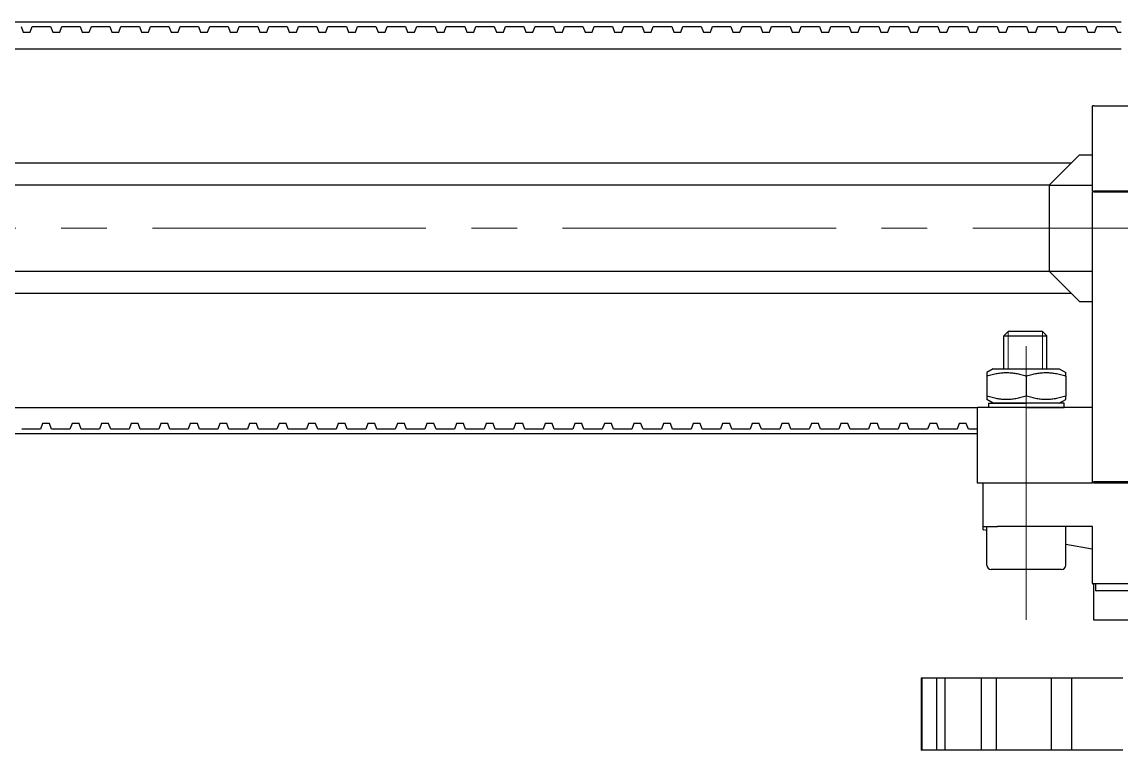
# Model space of a CAD drawing. Header units: millimetres. Extents: x 587 to 10361, y -8386 to 1488.
# Drawn here: x 7744 to 7820.5, y -4929.8 to -4879.1 of the extents above; entities that cross this region are included whole.
import ezdxf

# ---------------------------------------------------------------- set-up
doc = ezdxf.new("R2010")
doc.units = ezdxf.units.MM
doc.linetypes.add('ACAD_ISO10W100', pattern=[18, 12, -3, 0, -3])
doc.linetypes.add('CENTER2', pattern=[28.575, 19.05, -3.175, 3.175, -3.175])
for name, color, linetype, lineweight in [('Cienka', 30, 'Continuous', 0), ('Gruba', 7, 'Continuous', 30), ('Symetria', 210, 'ACAD_ISO10W100', 0)]:
    doc.layers.add(name, color=color, linetype=linetype, lineweight=lineweight)

# ---------------------------------------------------------------- blocks, each defined once
blk = doc.blocks.new('*U259')
at = {"layer": 'Symetria', "color": 0, "linetype": 'CENTER2', "transparency": 16777216}
blk.add_line((0, -17.683), (0, 4.01), dxfattribs=at)
blk = doc.blocks.new('*U366')
at = {"layer": 'Symetria', "color": 0, "linetype": 'CENTER2', "transparency": 16777216}
blk.add_line((-118.714, 0), (529.841, 0), dxfattribs=at)

msp = doc.modelspace()

# ---------------------------------------------------------------- linework, layer by layer
at = {"layer": 'Cienka'}
for p, q in [((7812.678, -4903.274), (7812.678, -4900.68)), ((7815.076, -4900.68), (7815.076, -4903.274))]:
    msp.add_line(p, q, dxfattribs=at)
at = {"layer": 'Gruba'}
for p, q in [((7820.538, -4879.119), (7543.962, -4879.113)), ((7743.908, -4879.431), (7744.052, -4879.826)), ((7744.542, -4879.826), (7744.686, -4879.431)), ((7744.686, -4879.431), (7745.968, -4879.431)), ((7745.968, -4879.431), (7746.112, -4879.826)), ((7746.603, -4879.826), (7746.746, -4879.431)), ((7746.746, -4879.431), (7748.029, -4879.431)), ((7748.029, -4879.431), (7748.173, -4879.826)), ((7748.663, -4879.826), (7748.807, -4879.431)), ((7748.807, -4879.431), (7750.089, -4879.431)), ((7750.089, -4879.431), (7750.233, -4879.826)), ((7750.723, -4879.826), (7750.867, -4879.431)), ((7750.867, -4879.431), (7752.149, -4879.431)), ((7752.149, -4879.431), (7752.293, -4879.826)), ((7752.784, -4879.826), (7752.928, -4879.431)), ((7752.928, -4879.431), (7754.21, -4879.431)), ((7754.21, -4879.431), (7754.354, -4879.826)), ((7754.844, -4879.826), (7754.988, -4879.431)), ((7754.988, -4879.431), (7756.27, -4879.431)), ((7756.27, -4879.431), (7756.414, -4879.826)), ((7756.904, -4879.826), (7757.048, -4879.431)), ((7757.048, -4879.431), (7758.331, -4879.431)), ((7758.331, -4879.431), (7758.474, -4879.826)), ((7758.965, -4879.826), (7759.109, -4879.431)), ((7759.109, -4879.431), (7760.391, -4879.431)), ((7760.391, -4879.431), (7760.535, -4879.826)), ((7761.025, -4879.826), (7761.169, -4879.431)), ((7761.169, -4879.431), (7762.451, -4879.431)), ((7762.451, -4879.431), (7762.595, -4879.826)), ((7763.086, -4879.826), (7763.229, -4879.431)), ((7763.229, -4879.431), (7764.512, -4879.431)), ((7764.512, -4879.431), (7764.655, -4879.826)), ((7765.146, -4879.826), (7765.29, -4879.431)), ((7765.29, -4879.431), (7766.572, -4879.431)), ((7766.572, -4879.431), (7766.716, -4879.826)), ((7767.206, -4879.826), (7767.35, -4879.431)), ((7767.35, -4879.431), (7768.632, -4879.431)), ((7768.632, -4879.431), (7768.776, -4879.826)), ((7769.267, -4879.826), (7769.41, -4879.431)), ((7769.41, -4879.431), (7770.693, -4879.431)), ((7770.693, -4879.431), (7770.837, -4879.826)), ((7771.327, -4879.826), (7771.471, -4879.431)), ((7771.471, -4879.431), (7772.753, -4879.431)), ((7772.753, -4879.431), (7772.897, -4879.826)), ((7773.387, -4879.826), (7773.531, -4879.431)), ((7773.531, -4879.431), (7774.813, -4879.431)), ((7774.813, -4879.431), (7774.957, -4879.826)), ((7775.448, -4879.826), (7775.591, -4879.431)), ((7775.591, -4879.431), (7776.874, -4879.431)), ((7776.874, -4879.431), (7777.018, -4879.827)), ((7777.508, -4879.827), (7777.652, -4879.431)), ((7777.652, -4879.431), (7778.934, -4879.431)), ((7778.934, -4879.431), (7779.078, -4879.827)), ((7779.568, -4879.827), (7779.712, -4879.432)), ((7779.712, -4879.432), (7780.995, -4879.432)), ((7780.995, -4879.432), (7781.138, -4879.827)), ((7781.629, -4879.827), (7781.773, -4879.432)), ((7781.773, -4879.432), (7783.055, -4879.432)), ((7783.055, -4879.432), (7783.199, -4879.827)), ((7783.689, -4879.827), (7783.833, -4879.432)), ((7783.833, -4879.432), (7785.115, -4879.432)), ((7785.115, -4879.432), (7785.259, -4879.827)), ((7785.75, -4879.827), (7785.893, -4879.432)), ((7785.893, -4879.432), (7787.176, -4879.432)), ((7787.176, -4879.432), (7787.319, -4879.827)), ((7787.81, -4879.827), (7787.954, -4879.432)), ((7787.954, -4879.432), (7789.236, -4879.432)), ((7789.236, -4879.432), (7789.38, -4879.827)), ((7789.87, -4879.827), (7790.014, -4879.432)), ((7790.014, -4879.432), (7791.296, -4879.432)), ((7791.296, -4879.432), (7791.44, -4879.827)), ((7791.931, -4879.827), (7792.074, -4879.432)), ((7792.074, -4879.432), (7793.357, -4879.432)), ((7793.357, -4879.432), (7793.501, -4879.827)), ((7793.991, -4879.827), (7794.135, -4879.432)), ((7794.135, -4879.432), (7795.417, -4879.432)), ((7795.417, -4879.432), (7795.561, -4879.827)), ((7796.051, -4879.827), (7796.195, -4879.432)), ((7796.195, -4879.432), (7797.477, -4879.432)), ((7797.477, -4879.432), (7797.621, -4879.827)), ((7798.112, -4879.827), (7798.255, -4879.432)), ((7798.255, -4879.432), (7799.538, -4879.432)), ((7799.538, -4879.432), (7799.682, -4879.827)), ((7800.172, -4879.827), (7800.316, -4879.432)), ((7800.316, -4879.432), (7801.598, -4879.432)), ((7801.598, -4879.432), (7801.742, -4879.827)), ((7802.232, -4879.827), (7802.376, -4879.432)), ((7802.376, -4879.432), (7803.659, -4879.432)), ((7803.659, -4879.432), (7803.802, -4879.827)), ((7804.293, -4879.827), (7804.437, -4879.432)), ((7804.437, -4879.432), (7805.719, -4879.432)), ((7805.719, -4879.432), (7805.863, -4879.827)), ((7806.353, -4879.827), (7806.497, -4879.432)), ((7806.497, -4879.432), (7807.779, -4879.432)), ((7807.779, -4879.432), (7807.923, -4879.827)), ((7808.413, -4879.827), (7808.557, -4879.432)), ((7808.557, -4879.432), (7809.84, -4879.432)), ((7809.84, -4879.432), (7809.983, -4879.827)), ((7810.474, -4879.827), (7810.618, -4879.432)), ((7810.618, -4879.432), (7811.9, -4879.432)), ((7811.9, -4879.432), (7812.044, -4879.827)), ((7812.534, -4879.827), (7812.678, -4879.432)), ((7812.678, -4879.432), (7813.96, -4879.432)), ((7813.96, -4879.432), (7814.104, -4879.827)), ((7814.595, -4879.827), (7814.738, -4879.432)), ((7814.738, -4879.432), (7816.021, -4879.432)), ((7816.021, -4879.432), (7816.165, -4879.827)), ((7816.655, -4879.827), (7816.799, -4879.432)), ((7816.799, -4879.432), (7818.081, -4879.432)), ((7818.081, -4879.432), (7818.225, -4879.827)), ((7818.715, -4879.827), (7818.859, -4879.432)), ((7818.859, -4879.432), (7820.141, -4879.432)), ((7820.141, -4879.432), (7820.285, -4879.827)), ((7820.529, -4879.476), (7820.532, -4879.476)), ((7820.529, -4879.479), (7820.529, -4879.476)), ((7820.532, -4879.479), (7820.529, -4879.479)), ((7820.532, -4879.476), (7820.532, -4879.479)), ((7744.052, -4879.826), (7744.542, -4879.826)), ((7746.112, -4879.826), (7746.603, -4879.826)), ((7748.173, -4879.826), (7748.663, -4879.826)), ((7750.233, -4879.826), (7750.723, -4879.826)), ((7752.293, -4879.826), (7752.784, -4879.826)), ((7754.354, -4879.826), (7754.844, -4879.826)), ((7756.414, -4879.826), (7756.904, -4879.826)), ((7758.474, -4879.826), (7758.965, -4879.826)), ((7760.535, -4879.826), (7761.025, -4879.826)), ((7762.595, -4879.826), (7763.086, -4879.826)), ((7764.655, -4879.826), (7765.146, -4879.826)), ((7766.716, -4879.826), (7767.206, -4879.826)), ((7768.776, -4879.826), (7769.267, -4879.826)), ((7770.837, -4879.826), (7771.327, -4879.826)), ((7772.897, -4879.826), (7773.387, -4879.826)), ((7774.957, -4879.826), (7775.448, -4879.826)), ((7777.018, -4879.827), (7777.508, -4879.827)), ((7779.078, -4879.827), (7779.568, -4879.827)), ((7781.138, -4879.827), (7781.629, -4879.827)), ((7783.199, -4879.827), (7783.689, -4879.827)), ((7785.259, -4879.827), (7785.75, -4879.827)), ((7787.319, -4879.827), (7787.81, -4879.827)), ((7789.38, -4879.827), (7789.87, -4879.827)), ((7791.44, -4879.827), (7791.931, -4879.827)), ((7793.501, -4879.827), (7793.991, -4879.827)), ((7795.561, -4879.827), (7796.051, -4879.827)), ((7797.621, -4879.827), (7798.112, -4879.827)), ((7799.682, -4879.827), (7800.172, -4879.827)), ((7801.742, -4879.827), (7802.232, -4879.827)), ((7803.802, -4879.827), (7804.293, -4879.827)), ((7805.863, -4879.827), (7806.353, -4879.827)), ((7807.923, -4879.827), (7808.413, -4879.827)), ((7809.983, -4879.827), (7810.474, -4879.827)), ((7812.044, -4879.827), (7812.534, -4879.827)), ((7814.104, -4879.827), (7814.595, -4879.827)), ((7816.165, -4879.827), (7816.655, -4879.827)), ((7818.225, -4879.827), (7818.715, -4879.827)), ((7820.285, -4879.827), (7820.538, -4879.827)), ((7585.11, -4880.974), (7820.538, -4880.974)), ((7818.54, -4890.894), (7818.54, -4884.957)), ((7818.64, -4884.947), (7818.55, -4884.947)), ((7818.64, -4884.947), (7858.74, -4884.947)), ((7817.638, -4888.374), (7815.538, -4890.474)), ((7817.638, -4888.374), (7818.54, -4888.374)), ((7817.063, -4888.949), (7585.11, -4888.949)), ((7585.11, -4890.449), (7815.563, -4890.449)), ((7815.538, -4890.474), (7815.538, -4896.474)), ((7815.538, -4890.474), (7818.54, -4890.474)), ((7818.54, -4890.894), (7818.64, -4890.894)), ((7818.54, -4905.974), (7818.54, -4890.944)), ((7818.64, -4890.944), (7818.54, -4890.944)), ((7818.59, -4890.894), (7818.59, -4890.944)), ((7858.74, -4890.894), (7818.64, -4890.894)), ((7818.64, -4890.944), (7858.74, -4890.944)), ((7817.638, -4898.574), (7815.538, -4896.474)), ((7815.538, -4896.474), (7818.54, -4896.474)), ((7815.563, -4896.499), (7585.11, -4896.499)), ((7585.11, -4897.999), (7817.063, -4897.999)), ((7817.638, -4898.574), (7818.54, -4898.574)), ((7812.683, -4900.674), (7812.377, -4900.981)), ((7812.377, -4900.981), (7815.377, -4900.981)), ((7812.377, -4903.274), (7812.377, -4900.981)), ((7815.07, -4900.674), (7812.683, -4900.674)), ((7815.07, -4900.674), (7815.377, -4900.981)), ((7815.377, -4903.274), (7815.377, -4900.981)), ((7811.64, -4903.274), (7811.19, -4903.534)), ((7811.64, -4903.274), (7816.24, -4903.274)), ((7816.24, -4903.274), (7816.69, -4903.534)), ((7811.19, -4903.534), (7811.19, -4903.78)), ((7811.19, -4903.78), (7811.19, -4905.169)), ((7813.94, -4903.78), (7813.94, -4905.169)), ((7816.69, -4903.78), (7816.69, -4903.534)), ((7816.69, -4903.78), (7816.69, -4905.169)), ((7811.19, -4905.169), (7811.19, -4905.415)), ((7811.64, -4905.674), (7811.19, -4905.415)), ((7811.305, -4905.674), (7813.94, -4905.674)), ((7811.305, -4905.674), (7811.305, -4905.974)), ((7816.24, -4905.674), (7811.64, -4905.674)), ((7816.576, -4905.674), (7813.94, -4905.674)), ((7816.24, -4905.674), (7816.69, -4905.415)), ((7816.576, -4905.974), (7816.576, -4905.674)), ((7816.69, -4905.415), (7816.69, -4905.169)), ((7585.11, -4905.974), (7810.538, -4905.974)), ((7818.54, -4905.974), (7810.538, -4905.974)), ((7810.538, -4911.247), (7810.538, -4905.974)), ((7813.94, -4905.974), (7811.305, -4905.974)), ((7813.94, -4905.974), (7816.576, -4905.974)), ((7818.54, -4911.247), (7818.54, -4905.974)), ((7745.397, -4907.076), (7745.253, -4907.471)), ((7745.887, -4907.076), (7745.397, -4907.076)), ((7746.031, -4907.471), (7745.887, -4907.076)), ((7747.457, -4907.076), (7747.313, -4907.471)), ((7747.948, -4907.076), (7747.457, -4907.076)), ((7748.091, -4907.471), (7747.948, -4907.076)), ((7749.518, -4907.076), (7749.374, -4907.471)), ((7750.008, -4907.076), (7749.518, -4907.076)), ((7750.152, -4907.471), (7750.008, -4907.076)), ((7751.578, -4907.076), (7751.434, -4907.471)), ((7752.068, -4907.076), (7751.578, -4907.076)), ((7752.212, -4907.471), (7752.068, -4907.076)), ((7753.638, -4907.076), (7753.495, -4907.471)), ((7754.129, -4907.076), (7753.638, -4907.076)), ((7754.273, -4907.471), (7754.129, -4907.076)), ((7755.699, -4907.076), (7755.555, -4907.471)), ((7756.189, -4907.076), (7755.699, -4907.076)), ((7756.333, -4907.471), (7756.189, -4907.076)), ((7757.759, -4907.076), (7757.615, -4907.471)), ((7758.25, -4907.076), (7757.759, -4907.076)), ((7758.393, -4907.471), (7758.25, -4907.076)), ((7759.819, -4907.076), (7759.676, -4907.471)), ((7760.31, -4907.076), (7759.819, -4907.076)), ((7760.454, -4907.471), (7760.31, -4907.076)), ((7761.88, -4907.076), (7761.736, -4907.471)), ((7762.37, -4907.076), (7761.88, -4907.076)), ((7762.514, -4907.471), (7762.37, -4907.076)), ((7763.94, -4907.076), (7763.796, -4907.471)), ((7764.431, -4907.076), (7763.94, -4907.076)), ((7764.574, -4907.471), (7764.431, -4907.076)), ((7766.001, -4907.076), (7765.857, -4907.471)), ((7766.491, -4907.076), (7766.001, -4907.076)), ((7766.635, -4907.471), (7766.491, -4907.076)), ((7768.061, -4907.076), (7767.917, -4907.471)), ((7768.551, -4907.076), (7768.061, -4907.076)), ((7768.695, -4907.471), (7768.551, -4907.076)), ((7770.121, -4907.076), (7769.977, -4907.471)), ((7770.612, -4907.076), (7770.121, -4907.076)), ((7770.755, -4907.471), (7770.612, -4907.076)), ((7772.182, -4907.076), (7772.038, -4907.471)), ((7772.672, -4907.076), (7772.182, -4907.076)), ((7772.816, -4907.471), (7772.672, -4907.076)), ((7774.242, -4907.076), (7774.098, -4907.472)), ((7774.732, -4907.076), (7774.242, -4907.076)), ((7774.876, -4907.472), (7774.732, -4907.076)), ((7776.302, -4907.077), (7776.159, -4907.472)), ((7776.793, -4907.077), (7776.302, -4907.077)), ((7776.937, -4907.472), (7776.793, -4907.077)), ((7778.363, -4907.077), (7778.219, -4907.472)), ((7778.853, -4907.077), (7778.363, -4907.077)), ((7778.997, -4907.472), (7778.853, -4907.077)), ((7780.423, -4907.077), (7780.279, -4907.472)), ((7780.914, -4907.077), (7780.423, -4907.077)), ((7781.057, -4907.472), (7780.914, -4907.077)), ((7782.483, -4907.077), (7782.34, -4907.472)), ((7782.974, -4907.077), (7782.483, -4907.077)), ((7783.118, -4907.472), (7782.974, -4907.077)), ((7784.544, -4907.077), (7784.4, -4907.472)), ((7785.034, -4907.077), (7784.544, -4907.077)), ((7785.178, -4907.472), (7785.034, -4907.077)), ((7786.604, -4907.077), (7786.46, -4907.472)), ((7787.095, -4907.077), (7786.604, -4907.077)), ((7787.238, -4907.472), (7787.095, -4907.077)), ((7788.665, -4907.077), (7788.521, -4907.472)), ((7789.155, -4907.077), (7788.665, -4907.077)), ((7789.299, -4907.472), (7789.155, -4907.077)), ((7790.725, -4907.077), (7790.581, -4907.472)), ((7791.215, -4907.077), (7790.725, -4907.077)), ((7791.359, -4907.472), (7791.215, -4907.077)), ((7792.785, -4907.077), (7792.641, -4907.472)), ((7793.276, -4907.077), (7792.785, -4907.077)), ((7793.419, -4907.472), (7793.276, -4907.077)), ((7794.846, -4907.077), (7794.702, -4907.472)), ((7795.336, -4907.077), (7794.846, -4907.077)), ((7795.48, -4907.472), (7795.336, -4907.077)), ((7796.906, -4907.077), (7796.762, -4907.472)), ((7797.396, -4907.077), (7796.906, -4907.077)), ((7797.54, -4907.472), (7797.396, -4907.077)), ((7798.966, -4907.077), (7798.823, -4907.472)), ((7799.457, -4907.077), (7798.966, -4907.077)), ((7799.601, -4907.472), (7799.457, -4907.077)), ((7801.027, -4907.077), (7800.883, -4907.472)), ((7801.517, -4907.077), (7801.027, -4907.077)), ((7801.661, -4907.472), (7801.517, -4907.077)), ((7803.087, -4907.077), (7802.943, -4907.472)), ((7803.577, -4907.077), (7803.087, -4907.077)), ((7803.721, -4907.472), (7803.577, -4907.077)), ((7805.147, -4907.077), (7805.004, -4907.472)), ((7805.638, -4907.077), (7805.147, -4907.077)), ((7805.782, -4907.472), (7805.638, -4907.077)), ((7807.208, -4907.077), (7807.064, -4907.472)), ((7807.698, -4907.077), (7807.208, -4907.077)), ((7807.842, -4907.472), (7807.698, -4907.077)), ((7809.268, -4907.077), (7809.124, -4907.472)), ((7809.759, -4907.077), (7809.268, -4907.077)), ((7809.902, -4907.472), (7809.759, -4907.077)), ((7544.035, -4907.781), (7810.538, -4907.786)), ((7745.253, -4907.471), (7743.971, -4907.471)), ((7747.313, -4907.471), (7746.031, -4907.471)), ((7749.374, -4907.471), (7748.091, -4907.471)), ((7751.434, -4907.471), (7750.152, -4907.471)), ((7753.495, -4907.471), (7752.212, -4907.471)), ((7755.555, -4907.471), (7754.273, -4907.471)), ((7757.615, -4907.471), (7756.333, -4907.471)), ((7759.676, -4907.471), (7758.393, -4907.471)), ((7761.736, -4907.471), (7760.454, -4907.471)), ((7763.796, -4907.471), (7762.514, -4907.471)), ((7765.857, -4907.471), (7764.574, -4907.471)), ((7767.917, -4907.471), (7766.635, -4907.471)), ((7769.977, -4907.471), (7768.695, -4907.471)), ((7772.038, -4907.471), (7770.755, -4907.471)), ((7774.098, -4907.472), (7772.816, -4907.471)), ((7776.159, -4907.472), (7774.876, -4907.472)), ((7778.219, -4907.472), (7776.937, -4907.472)), ((7780.279, -4907.472), (7778.997, -4907.472)), ((7782.34, -4907.472), (7781.057, -4907.472)), ((7784.4, -4907.472), (7783.118, -4907.472)), ((7786.46, -4907.472), (7785.178, -4907.472)), ((7788.521, -4907.472), (7787.238, -4907.472)), ((7790.581, -4907.472), (7789.299, -4907.472)), ((7792.641, -4907.472), (7791.359, -4907.472)), ((7794.702, -4907.472), (7793.419, -4907.472)), ((7796.762, -4907.472), (7795.48, -4907.472)), ((7798.823, -4907.472), (7797.54, -4907.472)), ((7800.883, -4907.472), (7799.601, -4907.472)), ((7802.943, -4907.472), (7801.661, -4907.472)), ((7805.004, -4907.472), (7803.721, -4907.472)), ((7807.064, -4907.472), (7805.782, -4907.472)), ((7809.124, -4907.472), (7807.842, -4907.472)), ((7810.538, -4907.472), (7809.902, -4907.472)), ((7818.54, -4911.247), (7810.538, -4911.247)), ((7810.94, -4914.237), (7810.94, -4911.257)), ((7818.54, -4911.154), (7818.64, -4911.154)), ((7818.64, -4911.204), (7818.54, -4911.204)), ((7818.54, -4911.247), (7818.54, -4911.247)), ((7818.59, -4911.204), (7818.59, -4911.154)), ((7858.74, -4911.154), (7818.64, -4911.154)), ((7818.64, -4911.204), (7858.74, -4911.204)), ((7810.94, -4914.237), (7810.94, -4914.257)), ((7810.94, -4914.489), (7810.94, -4914.257)), ((7811.19, -4914.542), (7810.948, -4914.499)), ((7810.95, -4914.247), (7811.94, -4914.247)), ((7811.19, -4916.947), (7811.19, -4914.247)), ((7818.53, -4914.247), (7811.94, -4914.247)), ((7816.69, -4916.947), (7816.69, -4914.247)), ((7818.54, -4918.237), (7818.54, -4914.255)), ((7818.532, -4915.836), (7816.69, -4915.511)), ((7816.39, -4917.247), (7811.49, -4917.247)), ((7818.55, -4918.247), (7818.64, -4918.247)), ((7818.615, -4918.257), (7818.615, -4920.737)), ((7827.983, -4918.247), (7818.64, -4918.247)), ((7818.79, -4918.737), (7818.79, -4918.257)), ((7826.306, -4918.747), (7818.8, -4918.747)), ((7818.625, -4920.747), (7831.234, -4920.747)), ((7806.615, -4924.824), (7806.615, -4929.824)), ((7806.681, -4924.824), (7806.615, -4924.824)), ((7806.681, -4929.824), (7806.681, -4924.824)), ((7807.686, -4924.824), (7806.681, -4924.824)), ((7807.686, -4924.824), (7807.686, -4929.824)), ((7808.282, -4924.824), (7807.686, -4924.824)), ((7808.282, -4929.824), (7808.282, -4924.824)), ((7810.805, -4924.824), (7808.282, -4924.824)), ((7810.805, -4924.824), (7810.805, -4929.824)), ((7811.873, -4924.824), (7810.805, -4924.824)), ((7811.873, -4929.824), (7811.873, -4924.824)), ((7815.667, -4924.824), (7811.873, -4924.824)), ((7815.667, -4924.824), (7815.667, -4929.824)), ((7817.103, -4924.824), (7815.667, -4924.824)), ((7817.103, -4929.824), (7817.103, -4924.824)), ((7820.656, -4924.824), (7817.103, -4924.824)), ((7806.681, -4929.824), (7806.615, -4929.824)), ((7807.686, -4929.824), (7806.681, -4929.824)), ((7808.282, -4929.824), (7807.686, -4929.824)), ((7810.805, -4929.824), (7808.282, -4929.824)), ((7811.873, -4929.824), (7810.805, -4929.824)), ((7815.667, -4929.824), (7811.873, -4929.824)), ((7817.103, -4929.824), (7815.667, -4929.824)), ((7820.656, -4929.824), (7817.103, -4929.824))]:
    msp.add_line(p, q, dxfattribs=at)
for centre, radius, start, end in [((7818.55, -4884.957), 0.01, 90, 180), ((7810.95, -4911.257), 0.01, 90, 180), ((7810.95, -4914.237), 0.01, 180, 270), ((7810.95, -4914.489), 0.01, 180, 260), ((7818.53, -4914.257), 0.01, 0, 90), ((7818.53, -4915.846), 0.01, 0, 80), ((7811.49, -4916.947), 0.3, 180, 270), ((7816.39, -4916.947), 0.3, 270, 0), ((7818.55, -4918.237), 0.01, 180, 270), ((7818.605, -4918.257), 0.01, 0, 90), ((7818.78, -4918.257), 0.01, 0, 90), ((7818.8, -4918.737), 0.01, 180, 270), ((7818.625, -4920.737), 0.01, 180, 270)]:
    msp.add_arc(centre, radius, start, end, dxfattribs=at)
for points in [[(7811.19, -4903.78), (7812.565, -4903.322), (7813.94, -4903.78)], [(7813.94, -4903.78), (7815.315, -4903.322), (7816.69, -4903.78)], [(7813.94, -4905.169), (7812.565, -4905.627), (7811.19, -4905.169)], [(7816.69, -4905.169), (7815.315, -4905.627), (7813.94, -4905.169)]]:
    msp.add_rational_spline(points, [1, 1.15470053838, 1], degree=2, dxfattribs=at)

# ---------------------------------------------------------------- block references
at = {"layer": 'Symetria', "linetype": 'CENTER2'}
for name, p in [('*U366', (7700.324, -4893.474)), ('*U259', (7813.94, -4903.064))]:
    msp.add_blockref(name, p, dxfattribs=at)

doc.saveas('drawing.dxf')
